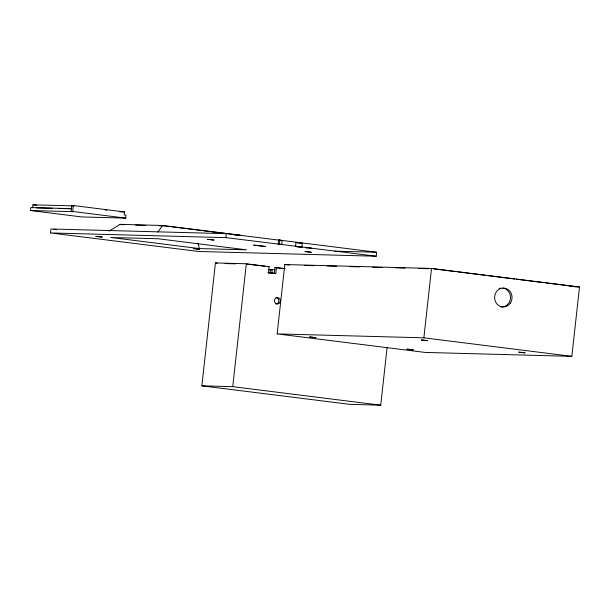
<?xml version="1.0" encoding="UTF-8"?>
<svg xmlns="http://www.w3.org/2000/svg" width="610" height="610" viewBox="0 0 610 610"><rect width="100%" height="100%" fill="white"/><g stroke="black" fill="none" stroke-linecap="round" stroke-linejoin="round"><path stroke-width="0.91" d="M30.5 210.526L72.986 211.662L71.156 211.434L71.812 205.486L73.36 205.532L124.509 211.937L124.181 214.911L126.011 215.139L125.683 218.113L81.648 216.931L30.5 210.526L30.828 207.56L71.423 208.643M32.658 207.789L32.986 204.815L72.636 205.875M50.538 232.944L50.981 228.979L226.318 233.668L225.875 237.633L50.538 232.944L198.517 251.472L376.179 256.223L376.614 252.258L279.799 240.134L278.633 240.096L278.19 244.061L376.179 256.223M71.156 211.434L72.704 211.479L73.36 205.532M387.091 347.525L380.724 405.185L349.827 404.361L201.857 385.833L215.421 262.94L246.318 263.764L269.155 266.623L268.476 273.166M201.857 385.833L232.753 386.664L246.318 263.764M270.017 273.227L270.436 269.445L275.095 269.75M271.846 273.455L272.266 269.673M267.866 272.647L274.264 273.448L274.919 267.5L284.908 268.598M274.264 273.448L275.804 273.486L276.46 267.538M279.799 240.134L279.357 244.099L278.19 244.061M277.146 333.899L284.801 264.526L431.529 268.446L579.5 286.974L571.845 356.347L425.117 352.427L277.146 333.899L423.866 337.818L571.845 356.347M295.545 246.516L295.98 242.551L299.06 242.78L302.324 243.245L301.889 247.21L295.545 246.516L301.889 247.21M423.866 337.818L431.529 268.446M278.633 240.096L282.14 240.531L281.698 244.496L225.875 237.633M157.815 232.143L162.595 225.487L240.233 235.208L234.568 235.056M109.152 231.091L120.109 224.35L162.595 225.487M282.14 240.531L164.7 225.906L159.073 225.753M36.432 207.888L52.483 208.315M59.094 208.49L71.362 208.818M119.827 211.807L124.509 211.937M135.626 225.128L145.942 225.403M334.814 251.137L376.614 252.258M199.379 248.575L246.501 249.833L157.899 238.739L110.776 237.481L199.379 248.575L198.059 243.306M304.268 265.403L313.784 265.655M327.097 266.013L336.613 266.265M349.926 266.623L359.442 266.875M372.756 267.233L382.272 267.485M395.585 267.843L405.101 268.095M418.414 268.453L427.93 268.705M225.12 263.558L235.376 263.833M246.562 264.13L264.87 266.242M267.615 266.585L269.155 266.623M268.888 269.406L270.436 269.445M270.474 269.719L271.633 269.75L268.644 269.49M569.542 286.342L571.448 286.395M574.734 286.845L579.5 286.974M300.821 243.177L302.324 243.245M309.956 248.201L311.725 248.3L310.33 248.049M300.067 243.108L295.98 242.551M309.59 247.95L305.389 247.591L307.531 247.935M71.812 205.486L74.557 205.829M104.989 209.954L106.872 210.191M32.986 204.815L36.707 205.28M72.704 211.479L125.683 218.113M120.109 224.35L123.853 224.823M433.634 268.858L456.295 271.694M458.186 271.93L485.56 275.362M487.451 275.598L514.825 279.029M516.716 279.266L544.089 282.689M545.98 282.926L573.354 286.357M53.81 229.337L56.631 229.688M284.801 264.526L289.369 265.098M274.919 267.5L284.969 268.758M215.421 262.94L217.251 263.169M268.453 269.582L271.275 269.933M268.499 272.571L275.804 273.486M232.753 386.664L380.724 405.185M502.823 288.072A9.478 8.738 -88.5 0 1 510.456 298.572A9.478 8.738 -88.5 0 1 500.741 306.906M499.056 288.5A9.478 8.738 -88.5 0 1 500.543 288.111M276.017 297.588A3.195 2.943 -88.5 0 1 278.816 300.913A3.195 2.943 -88.5 0 1 275.735 303.963M95.915 236.375L102.205 237.069L95.915 236.375M193.278 248.56L199.577 249.261L193.278 248.56M207.606 239.356L213.904 240.05L207.606 239.356M407.007 349.172L413.29 349.873L407.007 349.172M421.373 339.961L427.625 340.677L421.373 339.961M253.722 245.129L265.434 246.47L253.722 245.129M305.122 251.541L311.283 252.265L305.122 251.541M518.828 352.153L524.989 352.877L518.828 352.153M309.72 336.964L315.827 337.696L309.72 336.964M510.318 303.178A9.478 8.738 -88.5 0 0 504.363 288.111A9.478 8.738 -88.5 0 0 495.289 301.294A9.478 8.738 -88.5 0 0 510.318 303.178M279.898 302.529A3.195 2.943 -88.5 0 0 277.558 297.627A3.195 2.943 -88.5 0 0 274.805 302.293A3.195 2.943 -88.5 0 0 279.898 302.529"/></g></svg>
